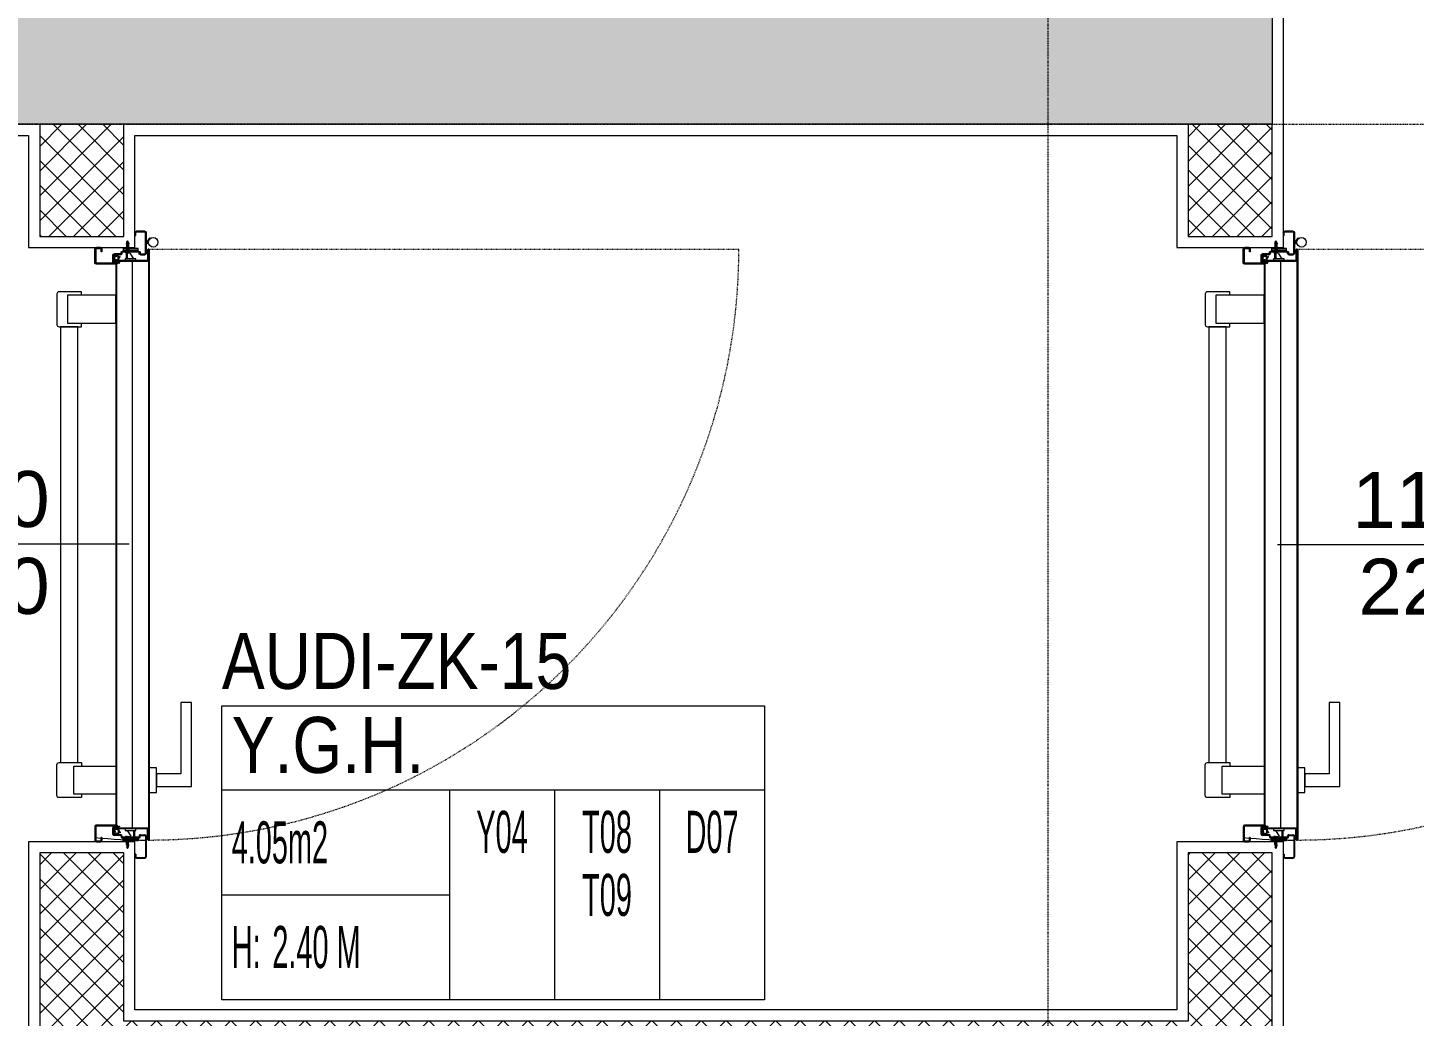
# Model space of a CAD drawing. Extents: x -1439 to 23780, y -1362 to 4476.
# Drawn here: x 1740.4 to 1987.9, y 2625.9 to 2802.2 of the extents above; entities that cross this region are included whole.
import ezdxf
from ezdxf.enums import TextEntityAlignment as Align

# ---------------------------------------------------------------- set-up
doc = ezdxf.new("R2010")
doc.units = 0
doc.header["$MEASUREMENT"] = 0
doc.linetypes.add('Audi$0$DASHDOT2', pattern=[0.5, 0.25, -0.125, 0, -0.125])
doc.linetypes.add('Audi$0$DOT2', pattern=[0.125, 0, -0.125])
doc.layers.get('0').update_dxf_attribs({"color": 9, "lineweight": 9})
for name, color, linetype, lineweight in [('Audi$0$00', 8, 'Continuous', 9), ('Audi$0$01', 8, 'Continuous', 9), ('Audi$0$06D', 8, 'Continuous', 9), ('Audi$0$09W', 8, 'Continuous', 9), ('Audi$0$10', 8, 'Continuous', 9), ('Audi$0$14', 8, 'Continuous', 9), ('Audi$0$20', 8, 'Audi$0$DOT2', 9), ('Audi$0$21', 8, 'Continuous', 9), ('Audi$0$22', 8, 'Continuous', 9), ('Audi$0$24', 8, 'Audi$0$DASHDOT2', 9), ('Audi$0$33', 8, 'Audi$0$BATTING', 9)]:
    doc.layers.add(name, color=color, linetype=linetype, lineweight=lineweight)
doc.styles.add('Audi$0$Arial', font='arial.ttf', dxfattribs={"height": 2.5})
doc.styles.add('Audi$0$MuuM_TEXT-STANDART', font='ARIALN.TTF')
doc.linetypes.add('Audi$0$BATTING', pattern='A,0.0001,-0.1,[134,ltypeshp.shx,S=0.1,R=0,X=-0.1,Y=0],-0.2,[134,ltypeshp.shx,S=0.1,R=180,X=0.1,Y=0],-0.1', length=0.4001)

# ---------------------------------------------------------------- blocks, each defined once
blk = doc.blocks.new('Audi$0$0_doorno')
blk.add_lwpolyline([(4.5, 0), (12.5, 0)])
blk.add_ellipse((-0.891, 0), major_axis=(-5.391, 0), ratio=0.666667)
at = {"style": 'Audi$0$Arial'}
blk.add_attdef('YUKSEKLIK', text='', height=2, dxfattribs=at).set_placement((5, 12.3), align=Align.TOP_LEFT)
blk.add_attdef('KAPINO', text='', height=2, dxfattribs=at).set_placement((0, 0), align=Align.MIDDLE)
blk.add_attdef('GENISLIK', text='', height=2, dxfattribs=at).set_placement((5, -3.789), align=Align.BOTTOM_LEFT)
blk = doc.blocks.new('*U342')
at = {"ltscale": 15}
for p, q in [((-24.9, 0.9), (-25.7, 0)), ((-24.9, -0.9), (-25.7, 0)), ((-22.9, 1.5), (-24.9, 0.9)), ((-22.9, 1.5), (-22.9, -1.5)), ((-21.2, -2.7), (-18.1, 2.8)), ((-21, -2.7), (-17.9, 2.7)), ((-19.7, -2.7), (-16.6, 2.8)), ((-19.5, -2.7), (-16.4, 2.7)), ((-18.5, 1.5), (-18.3, 2)), ((-18.2, -2.7), (-15.1, 2.8)), ((-18, -2.7), (-14.9, 2.7)), ((-17, 1.5), (-16.8, 2)), ((-16.7, -2.7), (-13.6, 2.8)), ((-16.5, -2.7), (-13.4, 2.7)), ((-15.5, 1.5), (-15.3, 2)), ((-15.2, -2.7), (-12.1, 2.8)), ((-15, -2.7), (-11.9, 2.7)), ((-14, 1.5), (-13.8, 2)), ((-13.7, -2.7), (-10.6, 2.8)), ((-13.5, -2.7), (-10.4, 2.7)), ((-12.5, 1.5), (-12.3, 2)), ((-12.2, -2.7), (-9.1, 2.8)), ((-12, -2.7), (-8.9, 2.7)), ((-11, 1.5), (-10.8, 2)), ((-10.7, -2.7), (-7.6, 2.8)), ((-10.5, -2.7), (-7.4, 2.7)), ((-9.5, 1.5), (-9.3, 2)), ((-9.2, -2.7), (-6.1, 2.8)), ((-9, -2.7), (-5.9, 2.7)), ((-8, 1.5), (-7.8, 2)), ((-7.7, -2.7), (-4.6, 2.8)), ((-7.5, -2.7), (-4.4, 2.7)), ((-6.5, 1.5), (-6.3, 2)), ((-6.2, -2.7), (-3.1, 2.8)), ((-6, -2.7), (-2.9, 2.7)), ((-5, 1.5), (-4.8, 2)), ((-4.7, -2.7), (-1.6, 2.8)), ((-4.5, -2.7), (-1.4, 2.7)), ((-3.5, 1.5), (-3.3, 2)), ((-2, 1.5), (-1.8, 2)), ((-0.5, 4.2), (-1.5, 1.5)), ((0, 0.5), (-0.6, 0.5)), ((-24.9, -0.9), (-22.9, -1.5)), ((-8.6, -1.5), (-22.9, -1.5)), ((-21.2, -2.7), (-20.9, -1.5)), ((-20.3, -1.5), (-19.1, -1.5)), ((-19.7, -2.7), (-19.4, -1.5)), ((-18.8, -1.5), (-17.6, -1.5)), ((-18.2, -2.7), (-17.9, -1.5)), ((-17.3, -1.5), (-16.1, -1.5)), ((-16.7, -2.7), (-16.4, -1.5)), ((-15.8, -1.5), (-14.6, -1.5)), ((-15.2, -2.7), (-14.9, -1.5)), ((-14.3, -1.5), (-13.1, -1.5)), ((-13.7, -2.7), (-13.4, -1.5)), ((-12.8, -1.5), (-11.6, -1.5)), ((-12.2, -2.7), (-11.9, -1.5)), ((-11.3, -1.5), (-10.1, -1.5)), ((-10.7, -2.7), (-10.4, -1.5)), ((-9.8, -1.5), (-8.6, -1.5)), ((-9.2, -2.7), (-8.9, -1.5)), ((-8.3, -1.5), (-7.1, -1.5)), ((-7.7, -2.7), (-7.4, -1.5)), ((-6.8, -1.5), (-5.6, -1.5)), ((-6.2, -2.7), (-5.9, -1.5)), ((-5.3, -1.5), (-4.1, -1.5)), ((-4.7, -2.7), (-4.4, -1.5)), ((-3.8, -1.5), (-2.1, -1.5)), ((-0.5, -4.2), (-1.5, -1.5)), ((0, -0.5), (-0.6, -0.5))]:
    blk.add_line(p, q, dxfattribs=at)
for p, q in [((-6.9, 1.5), (-22.9, 1.5)), ((-17.4, 1.5), (-18.6, 1.5)), ((-15.9, 1.5), (-17.1, 1.5)), ((-14.4, 1.5), (-15.6, 1.5)), ((-12.9, 1.5), (-14.1, 1.5)), ((-11.4, 1.5), (-12.6, 1.5)), ((-9.9, 1.5), (-11.1, 1.5)), ((-8.4, 1.5), (-9.6, 1.5)), ((-6.9, 1.5), (-8.1, 1.5)), ((-5.4, 1.5), (-6.6, 1.5)), ((-3.9, 1.5), (-5.1, 1.5)), ((-2.4, 1.5), (-3.6, 1.5)), ((-1.5, 1.5), (-2.1, 1.5)), ((0, 0.5), (0, 4.1)), ((-1.5, -1.5), (-2.1, -1.5)), ((0, -0.5), (0, -4.1))]:
    blk.add_line(p, q)
for centre, radius, start, end in [((-26, 3.9), 3.92, 274.361, 322.1025), ((-26, -3.9), 3.92, 37.8975, 85.639), ((-18, 2.8), 0.0971, 330.3204, 150.3204), ((-16.5, 2.8), 0.0971, 330.3204, 150.3204), ((-15, 2.8), 0.0971, 330.3204, 150.3204), ((-13.5, 2.8), 0.0971, 330.3204, 150.3204), ((-12, 2.8), 0.0971, 330.3204, 150.3204), ((-10.5, 2.8), 0.0971, 330.3204, 150.3204), ((-9, 2.8), 0.0971, 330.3204, 150.3204), ((-7.5, 2.8), 0.0971, 330.3204, 150.3204), ((-6, 2.8), 0.0971, 330.3204, 150.3204), ((-4.5, 2.8), 0.0971, 330.3204, 150.3204), ((-3, 2.8), 0.0971, 330.3204, 150.3204), ((-1.5, 2.8), 0.0971, 330.3204, 150.3204), ((-0.6, 0), 0.486, 90, 270), ((-0.3, 4.1), 0.25, 0, 150.0864), ((-21.1, -2.7), 0.0971, 150.3204, 330.3204), ((-19.6, -2.7), 0.0971, 150.3204, 330.3204), ((-18.1, -2.7), 0.0971, 150.3204, 330.3204), ((-16.6, -2.7), 0.0971, 150.3204, 330.3204), ((-15.1, -2.7), 0.0971, 150.3204, 330.3204), ((-13.6, -2.7), 0.0971, 150.3204, 330.3204), ((-12.1, -2.7), 0.0971, 150.3204, 330.3204), ((-10.6, -2.7), 0.0971, 150.3204, 330.3204), ((-9.1, -2.7), 0.0971, 150.3204, 330.3204), ((-7.6, -2.7), 0.0971, 150.3204, 330.3204), ((-6.1, -2.7), 0.0971, 150.3204, 330.3204), ((-4.6, -2.7), 0.0971, 150.3204, 330.3204), ((-0.3, -4.1), 0.25, 209.9136, 0)]:
    blk.add_arc(centre, radius, start, end, dxfattribs=at)
blk = doc.blocks.new('Audi$0$conta')
at = {"ltscale": 10}
for p, q in [((-2649.88, 5344.46), (-2649.78, 5344.3)), ((-2649.87, 5345.53), (-2649.81, 5345.61)), ((-2649.78, 5344.3), (-2649.74, 5344.3)), ((-2649.72, 5345.4), (-2649.28, 5345.4)), ((-2649.25, 5345.41), (-2649.09, 5345.51)), ((-2648.83, 5344.87), (-2648.56, 5345.24)), ((-2648.77, 5345.12), (-2648.63, 5345.3)), ((-2648.56, 5345.31), (-2648.56, 5345.31)), ((-2648.97, 5344.05), (-2648.78, 5343.8)), ((-2648.87, 5344.09), (-2648.7, 5343.86)), ((-2648.71, 5343.79), (-2648.71, 5343.79))]:
    blk.add_line(p, q, dxfattribs=at)
for centre, radius, start, end in [((-2653.03, 5345), 3.19, 350.4674, 8.9372), ((-2649.87, 5344.47), 0.02, 170.4674, 213.7451), ((-2649.83, 5345.5), 0.05, 140.6345, 188.9372), ((-2649.74, 5345.58), 0.0696, 22.2428, 159.258), ((-2650.94, 5345.01), 1.24, 340.3382, 16.7772), ((-2649.74, 5344.58), 0.03, 160.3382, 273.2666), ((-2649.72, 5345.37), 0.03, 90, 196.7772), ((-2649.56, 5341.55), 3.01, 80.4362, 93.2666), ((-2649.28, 5345.45), 0.05, 270, 303.0062), ((-2649.22, 5344.14), 0.231, 353.9571, 81.9004), ((-2649.08, 5345.49), 0.03, 4.7972, 123.0062), ((-2649.06, 5344.54), 0.03, 260.4362, 338.7066), ((-2650.22, 5344.99), 1.27, 338.7066, 23.0418), ((-2649.01, 5345.57), 0.05, 18.7951, 42.1429), ((-2651.17, 5344.83), 2.33, 7.5897, 18.7951), ((-2658.2, 5345.19), 9.36, 353.6857, 357.8537), ((-2648.81, 5345.15), 0.05, 187.5897, 322.7347), ((-2648.79, 5344.84), 0.05, 142.7347, 180.2669), ((-2648.59, 5345.27), 0.05, 52.7347, 142.7347), ((-2648.59, 5345.27), 0.05, 322.7347, 52.7347), ((-2648.89, 5344.11), 0.1, 173.9571, 217.2653), ((-2648.79, 5344.15), 0.1, 173.6857, 217.2653), ((-2648.74, 5343.83), 0.05, 217.2653, 307.2653), ((-2648.74, 5343.83), 0.05, 307.2653, 37.2653)]:
    blk.add_arc(centre, radius, start, end, dxfattribs=at)
for points, knots in [([(-2649.74, 5344.31), (-2649.74, 5344.34), (-2649.7, 5344.52), (-2649.59, 5344.33), (-2649.34, 5344.36), (-2649.23, 5344.37), (-2649.18, 5344.37)], [0, 0, 0, 0, 0.1008757, 0.3841126, 0.5436166, 0.6906785, 0.6906785, 0.6906785, 0.6906785]), ([(-2648.98, 5345.6), (-2649, 5345.63), (-2649.09, 5345.71), (-2649.23, 5345.44), (-2649.32, 5345.74), (-2649.39, 5345.46), (-2649.51, 5345.75), (-2649.59, 5345.5), (-2649.65, 5345.57), (-2649.68, 5345.61)], [0.0086373, 0.0086373, 0.0086373, 0.0086373, 0.1097304, 0.3133405, 0.4430081, 0.5658764, 0.7165186, 0.8527974, 0.9648495, 0.9648495, 0.9648495, 0.9648495])]:
    blk.add_open_spline(points, degree=3, knots=knots, dxfattribs=at)
blk = doc.blocks.new('Audi$0$p-yn_sackasa')
at = {"layer": 'Audi$0$10', "linetype": 'Continuous'}
for p, q in [((0, 6.16), (0, 6.9)), ((0.01, 6.9), (0.01, 6.15)), ((0.14, 6.9), (0.14, 6.16)), ((0.15, 6.9), (0.15, 6.16)), ((2.69, 7.16), (0.26, 7.16)), ((2.69, 7.15), (0.26, 7.15)), ((2.69, 7.02), (0.26, 7.02)), ((0.26, 7.01), (2.69, 7.01)), ((0.26, 6.05), (0.76, 6.05)), ((0.75, 6.04), (0.26, 6.04)), ((0.26, 5.91), (0.75, 5.91)), ((0.76, 5.9), (0.26, 5.9)), ((0.75, 5.91), (0.75, 6.04)), ((0.76, 5.9), (0.76, 6.05)), ((2.8, 3.29), (2.8, 6.9)), ((2.81, 3.29), (2.81, 6.9)), ((2.94, 3.29), (2.94, 6.9)), ((2.95, 3.29), (2.95, 6.9)), ((1.11, 2.52), (1.11, 3.73)), ((1.12, 2.52), (1.12, 3.73)), ((1.25, 3.73), (1.25, 2.52)), ((1.26, 2.52), (1.26, 3.73)), ((1.37, 3.98), (2.49, 3.98)), ((2.49, 3.97), (1.37, 3.97)), ((1.37, 3.84), (2.49, 3.84)), ((2.49, 3.83), (1.37, 3.83)), ((2.6, 3.69), (2.5, 3.36)), ((2.51, 3.35), (2.61, 3.69)), ((2.73, 3.65), (2.63, 3.32)), ((2.74, 3.64), (2.64, 3.31)), ((-2.19, 0), (-2.19, -0.15)), ((0.67, -0.71), (0.67, 2.27)), ((0.69, -0.71), (0.69, 2.27)), ((0.81, -0.71), (0.81, 2.27)), ((0.83, -0.71), (0.83, 2.27)), ((0.92, 2.33), (0.95, 2.32)), ((0.93, 2.34), (0.95, 2.33)), ((1.01, 2.46), (0.99, 2.47)), ((0.99, 2.46), (1.01, 2.45)), ((-2.95, -0.25), (-2.95, -1.75)), ((-2.94, -1.75), (-2.94, -0.25)), ((-2.81, -0.25), (-2.81, -1.75)), ((-2.8, -0.25), (-2.8, -1.75)), ((-2.19, 0), (-2.7, 0)), ((-2.2, -0.01), (-2.7, -0.01)), ((-2.2, -0.14), (-2.7, -0.14)), ((-2.19, -0.15), (-2.7, -0.15)), ((1.01, -1.85), (-2.7, -1.85)), ((1.01, -1.86), (-2.7, -1.86)), ((-2.7, -1.99), (1.01, -1.99)), ((1.01, -2), (-2.7, -2)), ((-2.2, -0.14), (-2.2, -0.01)), ((0.92, -0.77), (0.95, -0.76)), ((0.93, -0.78), (0.95, -0.77)), ((0.99, -0.89), (1.01, -0.88)), ((1.01, -0.89), (0.99, -0.91)), ((1.11, -0.96), (1.11, -1.75)), ((1.12, -0.96), (1.12, -1.75)), ((1.25, -0.96), (1.25, -1.75)), ((1.26, -0.96), (1.26, -1.75))]:
    blk.add_line(p, q, dxfattribs=at)
for points in [[(0.15, 2.14), (0.67, 2.14), (0.67, -0.54), (0.15, -0.54)], [(0.15, 2.14), (0.41, 2.14), (0.41, -0.54), (0.15, -0.54)]]:
    blk.add_lwpolyline(points, close=True, dxfattribs=at)
for centre, radius, start, end in [((0.26, 6.9), 0.261, 90, 180), ((0.26, 6.16), 0.261, 180, 270), ((0.26, 6.9), 0.249, 90, 180), ((0.26, 6.16), 0.249, 181.345, 271.3502), ((0.26, 6.9), 0.122, 90, 180), ((0.26, 6.16), 0.122, 180, 270), ((0.26, 6.9), 0.11, 90, 180), ((0.26, 6.16), 0.11, 180, 270), ((2.69, 6.9), 0.261, 0, 90), ((2.69, 6.9), 0.249, 0, 90), ((2.69, 6.9), 0.122, 0, 90), ((2.69, 6.9), 0.11, 0, 90), ((0.89, 2.27), 0.219, 63.2153, 180), ((0.89, 2.27), 0.206, 63.2169, 180), ((1.04, 2.52), 0.206, 243.2197, 0), ((1.04, 2.52), 0.219, 243.2148, 0), ((1.04, 2.52), 0.0801, 243.2203, 0), ((1.04, 2.52), 0.0674, 243.2129, 0), ((1.37, 3.73), 0.253, 90, 180), ((1.37, 3.73), 0.24, 90, 180), ((1.37, 3.73), 0.114, 90, 180), ((1.37, 3.73), 0.101, 90, 180), ((2.49, 3.72), 0.261, 342.8602, 90), ((2.49, 3.72), 0.249, 342.8613, 90), ((2.49, 3.72), 0.122, 342.8607, 90), ((2.49, 3.72), 0.11, 342.8621, 90), ((2.72, 3.29), 0.232, 162.8601, 0), ((2.72, 3.29), 0.219, 162.8613, 0), ((2.72, 3.29), 0.0927, 162.8605, 0), ((2.72, 3.29), 0.0801, 162.8624, 0), ((0.89, 2.27), 0.0801, 63.215, 180), ((0.89, 2.27), 0.0674, 63.2144, 180), ((-2.7, -0.25), 0.253, 90, 180), ((-2.7, -1.75), 0.253, 180, 270), ((-2.7, -0.25), 0.24, 90, 180), ((-2.7, -1.75), 0.24, 180, 270), ((-2.7, -0.25), 0.114, 90, 180), ((-2.7, -1.75), 0.114, 180, 270), ((-2.7, -0.25), 0.101, 90, 180), ((-2.7, -1.75), 0.101, 180, 270), ((0.89, -0.71), 0.219, 180, 296.785), ((0.89, -0.71), 0.206, 180, 296.7851), ((0.89, -0.71), 0.0801, 180, 296.785), ((0.89, -0.71), 0.0674, 180, 180.5245), ((0.89, -0.71), 0.0674, 180, 296.7871), ((1.04, -0.96), 0.219, 0, 116.7854), ((1.04, -0.96), 0.206, 0, 116.7836), ((1.04, -0.96), 0.0801, 0, 116.7811), ((1.04, -0.96), 0.0674, 0, 116.7871), ((1.01, -1.75), 0.114, 270, 0), ((1.01, -1.75), 0.24, 270, 0), ((1.01, -1.75), 0.101, 270, 0), ((1.01, -1.75), 0.253, 270, 0)]:
    blk.add_arc(centre, radius, start, end, dxfattribs=at)
at = {"layer": 'Audi$0$10', "xscale": 0.0842696629213483, "yscale": 0.0842696629213483, "zscale": 0.0842696629213483}
blk.add_blockref('*U342', (0.95, 1.35), dxfattribs=at)
at = {"layer": 'Audi$0$14', "xscale": -0.7887640449438696, "yscale": 0.7887640449438696, "zscale": 0.7887640449438204, "rotation": 90}
blk.add_blockref('Audi$0$conta', (4217.78, -2086.42), dxfattribs=at)
blk = doc.blocks.new('*U470')
blk.add_arc((114.7, -2.4), 105.4, 174.7953, 179.7834)
at = {"layer": 'Audi$0$06D'}
for points in [[(17.5, 9.56), (16.87, 9.56), (16.87, 13.56, -0.414214), (17.25, 13.93), (22.75, 13.93, -0.414214), (23.12, 13.56), (23.12, 9.56), (22.5, 9.56)], [(106.5, 9.56), (107.12, 9.56), (107.12, 13.56, 0.414214), (106.75, 13.93), (101.25, 13.93, 0.414214), (100.87, 13.56), (100.87, 9.56), (101.5, 9.56)]]:
    blk.add_lwpolyline(points, format="xyb", dxfattribs=at)
for points in [[(100.87, 13.31), (23.12, 13.31), (23.12, 10.18), (100.87, 10.18)], [(17.5, 10.94), (22.5, 10.94), (22.5, 3.44), (17.5, 3.44)], [(106.5, 12.06), (101.5, 12.06), (101.5, 3.44), (106.5, 3.44)]]:
    blk.add_lwpolyline(points, close=True, dxfattribs=at)
for points in [[(17.8, -2.56), (17.8, -3.81), (22.2, -3.81), (22.2, -2.56), (17.8, -2.56)], [(18.87, -3.81), (18.87, -10.06), (33.87, -10.06), (33.87, -8.19), (21.12, -8.19), (21.12, -8.19), (21.12, -3.81), (18.87, -3.81)]]:
    blk.add_lwpolyline(points, dxfattribs=at)
at = {"layer": 'Audi$0$10', "ltscale": 10}
for p, q in [((11.3, -2.19), (11.3, 3.34)), ((112.6, 3.44), (11.4, 3.44)), ((11.45, -2.29), (11.45, 3.24)), ((112.5, 3.29), (11.5, 3.29)), ((112.55, -2.29), (112.55, 3.24)), ((112.7, -2.19), (112.7, 3.34)), ((10, 0.68), (11, 1.33)), ((10, 0.68), (11, 1.33)), ((11, 0.28), (10, 0.28)), ((11, 0.28), (10, 0.28)), ((11, 0.08), (10, 0.08)), ((11, 0.08), (10, 0.08)), ((11, 1.76), (11, 1.33)), ((11.3, 1.76), (11, 1.76)), ((11, 1.76), (11, 1.33)), ((11.3, 1.76), (11, 1.76)), ((11, 1.33), (11, -0.17)), ((11, 1.33), (11, -0.17)), ((11.3, 1.33), (11.3, 1.76)), ((11.3, 1.33), (11.3, 1.76)), ((11.3, -0.17), (11.3, 1.33)), ((11.3, -0.17), (11.3, 1.33)), ((112.7, 1.76), (112.7, 0.26)), ((113, 1.76), (112.7, 1.76)), ((112.7, 0.26), (112.7, -0.17)), ((113, 0.26), (113, 1.76)), ((113, 1.51), (114, 1.51)), ((113, 1.31), (114, 1.31)), ((114, 0.91), (113, 0.26)), ((113, -0.17), (113, 0.26)), ((9.3, -2.46), (9.3, -2.34)), ((9.4, -2.24), (11.25, -2.24)), ((9.45, -2.41), (9.45, -2.39)), ((9.45, -2.39), (11.35, -2.39)), ((114.54, -2.41), (9.45, -2.41)), ((11, -0.17), (11.3, -0.17)), ((11, -0.17), (11.3, -0.17)), ((114.54, -2.39), (112.65, -2.39)), ((112.7, -0.17), (113, -0.17)), ((114.6, -2.24), (112.75, -2.24)), ((114.55, -2.41), (114.55, -2.39)), ((114.7, -2.46), (114.7, -2.34)), ((115.84, -2), (115.84, -2.43)), ((115.84, -2), (115.84, -2.43)), ((116.05, -2), (116.05, -2.43)), ((116.05, -2), (116.05, -2.43)), ((116.22, -2.16), (116.05, -2.16)), ((116.22, -2.16), (116.05, -2.16)), ((116.22, -2.16), (116.22, -2.29)), ((116.22, -2.16), (116.22, -2.29)), ((114.6, -2.56), (9.4, -2.56)), ((116.6, -2.73), (116.73, -2.62)), ((116.6, -2.73), (116.73, -2.62))]:
    blk.add_line(p, q, dxfattribs=at)
blk.add_circle((115.95, -3.26), 0.843, dxfattribs=at)
blk.add_circle((115.95, -3.26), 0.843, dxfattribs=at)
for centre, radius, start, end in [((11.44, 3.3), 0.141, 104.9271, 165.0729), ((112.5, 3.24), 0.05, 0, 90), ((112.6, 3.34), 0.1, 0, 90), ((9.4, -2.34), 0.1, 90, 180), ((9.4, -2.46), 0.1, 180, 270), ((9.45, -2.39), 0.005, 90, 180), ((9.45, -2.41), 0.005, 180, 270), ((11.25, -2.19), 0.05, 270, 0), ((11.35, -2.29), 0.1, 270, 0), ((112.65, -2.29), 0.1, 180, 270), ((112.75, -2.19), 0.05, 180, 270), ((114.54, -2.39), 0.005, 0, 90), ((114.54, -2.41), 0.005, 270, 360), ((114.6, -2.34), 0.1, 0, 90), ((114.6, -2.46), 0.1, 270, 0), ((115.42, -2.26), 0.302, 285.5524, 60.0315), ((115.42, -2.26), 0.302, 285.5524, 60.0315), ((115.42, -2.26), 0.428, 336.352, 37.621), ((115.42, -2.26), 0.428, 336.352, 37.621), ((115.95, -3.26), 1.01, 39.4092, 74.2861), ((115.95, -3.26), 1.01, 39.4092, 74.2861)]:
    blk.add_arc(centre, radius, start, end, dxfattribs=at)
at = {"layer": 'Audi$0$20'}
blk.add_lwpolyline([(114.7, -2.4), (114.7, -107.8)], dxfattribs=at)
blk.add_arc((114.7, -2.4), 105.4, 179.9649, 270, dxfattribs=at)
at = {"layer": 'Audi$0$33', "ltscale": 0.25}
blk.add_lwpolyline([(112.55, 0.48), (11.45, 0.48)], dxfattribs=at)
blk.add_blockref('Audi$0$p-yn_sackasa', (9, 0))
at = {"xscale": -1}
blk.add_blockref('Audi$0$p-yn_sackasa', (115, 0), dxfattribs=at)
blk = doc.blocks.new('*U469')
blk.add_arc((114.7, -2.4), 105.4, 174.7953, 179.7834)
at = {"layer": 'Audi$0$06D'}
for points in [[(17.5, 9.56), (16.87, 9.56), (16.87, 13.56, -0.414214), (17.25, 13.93), (22.75, 13.93, -0.414214), (23.12, 13.56), (23.12, 9.56), (22.5, 9.56)], [(106.5, 9.56), (107.12, 9.56), (107.12, 13.56, 0.414214), (106.75, 13.93), (101.25, 13.93, 0.414214), (100.87, 13.56), (100.87, 9.56), (101.5, 9.56)]]:
    blk.add_lwpolyline(points, format="xyb", dxfattribs=at)
for points in [[(100.87, 13.31), (23.12, 13.31), (23.12, 10.18), (100.87, 10.18)], [(17.5, 10.94), (22.5, 10.94), (22.5, 3.44), (17.5, 3.44)], [(106.5, 12.06), (101.5, 12.06), (101.5, 3.44), (106.5, 3.44)]]:
    blk.add_lwpolyline(points, close=True, dxfattribs=at)
for points in [[(17.8, -2.56), (17.8, -3.81), (22.2, -3.81), (22.2, -2.56), (17.8, -2.56)], [(18.87, -3.81), (18.87, -10.06), (33.87, -10.06), (33.87, -8.19), (21.12, -8.19), (21.12, -8.19), (21.12, -3.81), (18.87, -3.81)]]:
    blk.add_lwpolyline(points, dxfattribs=at)
at = {"layer": 'Audi$0$10', "ltscale": 10}
for p, q in [((11.3, -2.19), (11.3, 3.34)), ((112.6, 3.44), (11.4, 3.44)), ((11.45, -2.29), (11.45, 3.24)), ((112.5, 3.29), (11.5, 3.29)), ((112.55, -2.29), (112.55, 3.24)), ((112.7, -2.19), (112.7, 3.34)), ((10, 0.68), (11, 1.33)), ((10, 0.68), (11, 1.33)), ((11, 0.28), (10, 0.28)), ((11, 0.28), (10, 0.28)), ((11, 0.08), (10, 0.08)), ((11, 0.08), (10, 0.08)), ((11, 1.76), (11, 1.33)), ((11.3, 1.76), (11, 1.76)), ((11, 1.76), (11, 1.33)), ((11.3, 1.76), (11, 1.76)), ((11, 1.33), (11, -0.17)), ((11, 1.33), (11, -0.17)), ((11.3, 1.33), (11.3, 1.76)), ((11.3, 1.33), (11.3, 1.76)), ((11.3, -0.17), (11.3, 1.33)), ((11.3, -0.17), (11.3, 1.33)), ((112.7, 1.76), (112.7, 0.26)), ((113, 1.76), (112.7, 1.76)), ((112.7, 0.26), (112.7, -0.17)), ((113, 0.26), (113, 1.76)), ((113, 1.51), (114, 1.51)), ((113, 1.31), (114, 1.31)), ((114, 0.91), (113, 0.26)), ((113, -0.17), (113, 0.26)), ((9.3, -2.46), (9.3, -2.34)), ((9.4, -2.24), (11.25, -2.24)), ((9.45, -2.41), (9.45, -2.39)), ((9.45, -2.39), (11.35, -2.39)), ((114.54, -2.41), (9.45, -2.41)), ((11, -0.17), (11.3, -0.17)), ((11, -0.17), (11.3, -0.17)), ((114.54, -2.39), (112.65, -2.39)), ((112.7, -0.17), (113, -0.17)), ((114.6, -2.24), (112.75, -2.24)), ((114.55, -2.41), (114.55, -2.39)), ((114.7, -2.46), (114.7, -2.34)), ((115.84, -2), (115.84, -2.43)), ((115.84, -2), (115.84, -2.43)), ((116.05, -2), (116.05, -2.43)), ((116.05, -2), (116.05, -2.43)), ((116.22, -2.16), (116.05, -2.16)), ((116.22, -2.16), (116.05, -2.16)), ((116.22, -2.16), (116.22, -2.29)), ((116.22, -2.16), (116.22, -2.29)), ((114.6, -2.56), (9.4, -2.56)), ((116.6, -2.73), (116.73, -2.62)), ((116.6, -2.73), (116.73, -2.62))]:
    blk.add_line(p, q, dxfattribs=at)
blk.add_circle((115.95, -3.26), 0.843, dxfattribs=at)
blk.add_circle((115.95, -3.26), 0.843, dxfattribs=at)
for centre, radius, start, end in [((11.44, 3.3), 0.141, 104.9271, 165.0729), ((112.5, 3.24), 0.05, 0, 90), ((112.6, 3.34), 0.1, 0, 90), ((9.4, -2.34), 0.1, 90, 180), ((9.4, -2.46), 0.1, 180, 270), ((9.45, -2.39), 0.005, 90, 180), ((9.45, -2.41), 0.005, 180, 270), ((11.25, -2.19), 0.05, 270, 0), ((11.35, -2.29), 0.1, 270, 0), ((112.65, -2.29), 0.1, 180, 270), ((112.75, -2.19), 0.05, 180, 270), ((114.54, -2.39), 0.005, 0, 90), ((114.54, -2.41), 0.005, 270, 360), ((114.6, -2.34), 0.1, 0, 90), ((114.6, -2.46), 0.1, 270, 0), ((115.42, -2.26), 0.302, 285.5524, 60.0315), ((115.42, -2.26), 0.302, 285.5524, 60.0315), ((115.42, -2.26), 0.428, 336.352, 37.621), ((115.42, -2.26), 0.428, 336.352, 37.621), ((115.95, -3.26), 1.01, 39.4092, 74.2861), ((115.95, -3.26), 1.01, 39.4092, 74.2861)]:
    blk.add_arc(centre, radius, start, end, dxfattribs=at)
at = {"layer": 'Audi$0$20'}
blk.add_lwpolyline([(114.7, -2.4), (114.7, -107.8)], dxfattribs=at)
blk.add_arc((114.7, -2.4), 105.4, 179.9649, 270, dxfattribs=at)
at = {"layer": 'Audi$0$33', "ltscale": 0.25}
blk.add_lwpolyline([(112.55, 0.48), (11.45, 0.48)], dxfattribs=at)
blk.add_blockref('Audi$0$p-yn_sackasa', (9, 0))
at = {"xscale": -1}
blk.add_blockref('Audi$0$p-yn_sackasa', (115, 0), dxfattribs=at)
blk = doc.blocks.new('Audi$0$P-AKS_AUDI')
at = {"layer": 'Audi$0$24'}
for points in [[(-2800, -2590), (-2800, 1250)], [(-3840, 0), (360, 0)]]:
    blk.add_lwpolyline(points, dxfattribs=at)
blk = doc.blocks.new('Audi$0$0_roomno2')
blk.add_lwpolyline([(19.375, -10.5), (0, -10.5), (0, 0), (19.375, 0)], close=True)
for points in [[(0, -3), (19.375, -3)], [(8.125, -3), (8.125, -10.5)], [(11.875, -3), (11.875, -10.5)], [(15.625, -3), (15.625, -10.5)], [(0, -6.75), (8.125, -6.75)]]:
    blk.add_lwpolyline(points)
at = {"style": 'Audi$0$MuuM_TEXT-STANDART', "width": 0.6}
blk.add_text('H:', height=1.5, dxfattribs=at).set_placement((0.35, -8.608), align=Align.MIDDLE_LEFT)
at = {"style": 'Audi$0$Arial'}
blk.add_attdef('ODANO', (0, 1.17), '', height=2, dxfattribs=at)
blk.add_attdef('MEKANADI', text='', height=2, dxfattribs=at).set_placement((0.35, -3), align=Align.BOTTOM_LEFT)
at = {"style": 'Audi$0$MuuM_TEXT-STANDART', "width": 0.6}
for tag, p in [('YER01', (10, -4.5)), ('TAVAN01', (13.75, -4.5)), ('DUVAR01', (17.5, -4.5)), ('YER02', (10, -6.75)), ('TAVAN02', (13.75, -6.75)), ('DUVAR02', (17.5, -6.75)), ('YER03', (10, -9)), ('TAVAN03', (13.75, -9)), ('DUVAR03', (17.5, -9))]:
    blk.add_attdef(tag, text='', height=1.5, dxfattribs=at).set_placement(p, align=Align.MIDDLE_CENTER)
for tag, p in [('M2', (0.35, -4.875)), ('TEMIZTAVANYUKSEKLIGI', (1.8, -8.608))]:
    blk.add_attdef(tag, text='', height=1.5, dxfattribs=at).set_placement(p, align=Align.MIDDLE_LEFT)
blk = doc.blocks.new('Audi$0$p-zemin kat')
at = {"layer": 'Audi$0$09W'}
h = blk.add_hatch(dxfattribs=at)
h.set_pattern_fill('ANSI33', color=256, scale=25, style=0)
h.paths.add_polyline_path([(1222.5, 2515), (1757.5, 2515), (1757.5, 2430), (1962.5, 2430), (1962.5, 2390), (1717.5, 2390), (1717.5, 2475), (1212.5, 2475), (1212.5, 2390), (1162.5, 2390), (1162.5, 2515), (1162.5, 2825), (1962.5, 2825), (1962.5, 2785), (1212.5, 2785), (1212.5, 2515)])
h = blk.add_hatch(dxfattribs=at)
h.set_pattern_fill('ANSI37', color=256, scale=25, style=0)
h.paths.add_polyline_path([(1742.5, 2785), (1742.5, 2765), (1757.5, 2765), (1757.5, 2785)])
h = blk.add_hatch(dxfattribs=at)
h.set_pattern_fill('ANSI37', color=256, scale=25, style=0)
h.paths.add_polyline_path([(1947.5, 2785), (1947.5, 2765), (1962.5, 2765), (1962.5, 2785)])
h = blk.add_hatch(dxfattribs=at)
h.set_pattern_fill('ANSI37', color=256, scale=25, style=0)
h.paths.add_polyline_path([(1757.5, 2625), (1757.5, 2655), (1742.5, 2655), (1742.5, 2515), (1757.5, 2515), (1757.5, 2610), (1947.5, 2610), (1947.5, 2580), (1962.5, 2580), (1962.5, 2655), (1947.5, 2655), (1947.5, 2625)])
at = {"layer": 'Audi$0$00'}
for points in [[(1742.5, 2785), (1742.5, 2765), (1757.5, 2765), (1757.5, 2785)], [(1947.5, 2785), (1947.5, 2765), (1962.5, 2765), (1962.5, 2785)], [(1757.5, 2625), (1757.5, 2655), (1742.5, 2655), (1742.5, 2515), (1757.5, 2515), (1757.5, 2610), (1947.5, 2610), (1947.5, 2580), (1962.5, 2580), (1962.5, 2655), (1947.5, 2655), (1947.5, 2625), (1757.5, 2625)]]:
    blk.add_lwpolyline(points, close=True, dxfattribs=at)
at = {"layer": 'Audi$0$01'}
blk.add_lwpolyline([(1222.5, 2515), (1757.5, 2515), (1757.5, 2430), (1962.5, 2430), (1962.5, 2390), (1717.5, 2390), (1717.5, 2475), (1212.5, 2475), (1212.5, 2390), (1162.5, 2390), (1162.5, 2515), (1162.5, 2825), (1962.5, 2825), (1962.5, 2785), (1212.5, 2785), (1212.5, 2515)], close=True, dxfattribs=at)
at = {"layer": 'Audi$0$14'}
blk.add_lwpolyline([(1964.5, 2580), (1964.5, 2657), (1945.5, 2657), (1945.5, 2627), (1759.5, 2627), (1759.5, 2657), (1740.5, 2657), (1740.5, 2517), (1214.5, 2517), (1214.5, 2783), (1740.5, 2783), (1740.5, 2763), (1759.5, 2763), (1759.5, 2783), (1945.5, 2783), (1945.5, 2763), (1964.5, 2763), (1964.5, 2827), (1184.5, 2827), (1184.5, 2870), (1182.5, 2870)], dxfattribs=at)
at = {"layer": 'Audi$0$10'}
for name, p, rotation in [('*U469', (1759.5, 2648), 89.99999625456732), ('*U470', (1964.5, 2648), 90)]:
    blk.add_blockref(name, p, dxfattribs=dict(at, rotation=rotation))
at = {"layer": 'Audi$0$21'}
ref = blk.add_blockref('Audi$0$0_roomno2', (1775.02, 2681.27), dxfattribs=dict(at, xscale=5, yscale=5, zscale=5))
ref.add_attrib('ODANO', 'AUDI-ZK-15', dxfattribs={"layer": '0', "height": 10, "style": 'Audi$0$MuuM_TEXT-STANDART'}).set_placement((1775.02, 2681.27), align=Align.BOTTOM_LEFT)
ref.add_attrib('MEKANADI', 'Y.G.H.', dxfattribs={"layer": '0', "height": 10, "style": 'Audi$0$MuuM_TEXT-STANDART'}).set_placement((1776.77, 2666.27), align=Align.BOTTOM_LEFT)
ref.add_attrib('M2', '4.05m2', dxfattribs={"layer": '0', "height": 7.5, "style": 'Audi$0$MuuM_TEXT-STANDART', "width": 0.6}).set_placement((1776.77, 2656.9), align=Align.MIDDLE_LEFT)
ref.add_attrib('TEMIZTAVANYUKSEKLIGI', '2.40 M', dxfattribs={"layer": '0', "height": 7.5, "style": 'Audi$0$MuuM_TEXT-STANDART', "width": 0.6}).set_placement((1784.02, 2638.23), align=Align.MIDDLE_LEFT)
ref.add_attrib('YER01', 'Y04', dxfattribs={"layer": '0', "height": 7.5, "style": 'Audi$0$MuuM_TEXT-STANDART', "width": 0.6}).set_placement((1825.02, 2658.77), align=Align.MIDDLE_CENTER)
ref.add_attrib('TAVAN01', 'T08', dxfattribs={"layer": '0', "height": 7.5, "style": 'Audi$0$MuuM_TEXT-STANDART', "width": 0.6}).set_placement((1843.77, 2658.77), align=Align.MIDDLE_CENTER)
ref.add_attrib('DUVAR01', 'D07', dxfattribs={"layer": '0', "height": 7.5, "style": 'Audi$0$MuuM_TEXT-STANDART', "width": 0.6}).set_placement((1862.52, 2658.77), align=Align.MIDDLE_CENTER)
ref.add_attrib('TAVAN02', 'T09', dxfattribs={"layer": '0', "height": 7.5, "style": 'Audi$0$MuuM_TEXT-STANDART', "width": 0.6}).set_placement((1843.77, 2647.52), align=Align.MIDDLE_CENTER)
at = {"layer": 'Audi$0$24'}
blk.add_blockref('Audi$0$P-AKS_AUDI', (4722.5, 2785), dxfattribs=at)

msp = doc.modelspace()

# ---------------------------------------------------------------- block references
at = {"layer": 'Audi$0$10'}
msp.add_blockref('Audi$0$p-zemin kat', (0, 0), dxfattribs=at)
at = {"layer": 'Audi$0$22'}
ref = msp.add_blockref('Audi$0$0_doorno', (1695.96, 2710.15), dxfattribs=dict(at, xscale=5, yscale=5, zscale=5))
ref.add_attrib('KAPINO', 'K-YN-01', dxfattribs={"layer": '0', "height": 10, "style": 'Audi$0$Arial'}).set_placement((1692.37, 2710.15), align=Align.MIDDLE)
ref.add_attrib('GENISLIK', '110', dxfattribs={"layer": '0', "height": 10, "style": 'Audi$0$Arial'}).set_placement((1720.96, 2710.15), align=Align.BOTTOM_LEFT)
ref.add_attrib('YUKSEKLIK', '220', dxfattribs={"layer": '0', "height": 10, "style": 'Audi$0$Arial'}).set_placement((1720.96, 2707.65), align=Align.TOP_LEFT)
ref = msp.add_blockref('Audi$0$0_doorno', (2025.96, 2710), dxfattribs=dict(at, xscale=-5, yscale=5, zscale=5))
ref.add_attrib('KAPINO', 'K-YN-01', dxfattribs={"layer": '0', "height": 10, "style": 'Audi$0$Arial'}).set_placement((2031.28, 2710), align=Align.MIDDLE)
ref.add_attrib('GENISLIK', '110', dxfattribs={"layer": '0', "height": 10, "style": 'Audi$0$Arial'}).set_placement((1976.8, 2710), align=Align.BOTTOM_LEFT)
ref.add_attrib('YUKSEKLIK', '220', dxfattribs={"layer": '0', "height": 10, "style": 'Audi$0$Arial'}).set_placement((1977.91, 2707.5), align=Align.TOP_LEFT)

doc.saveas('drawing.dxf')
